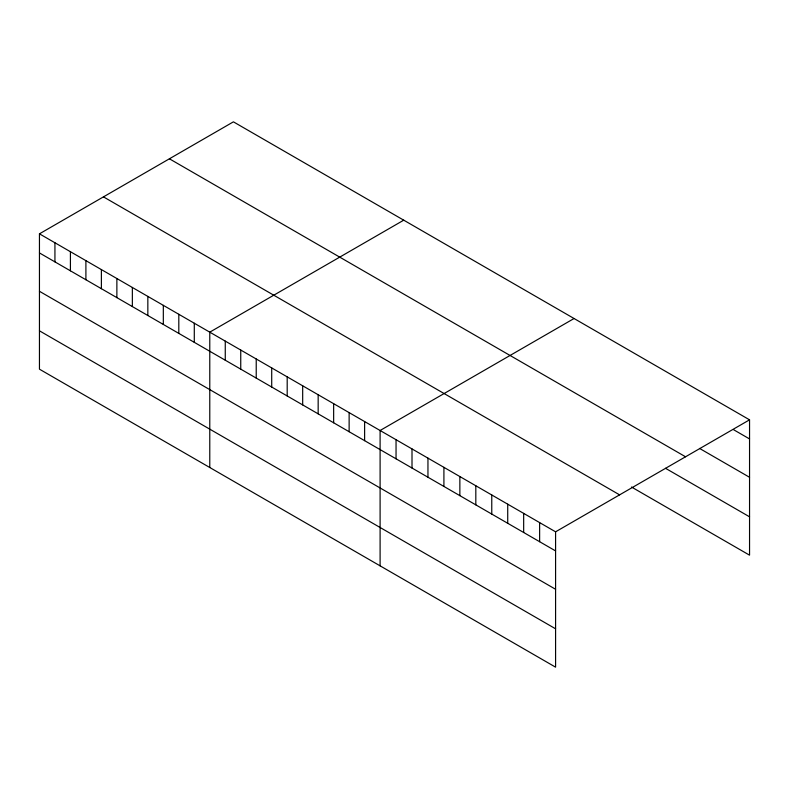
<?xml version="1.0" encoding="UTF-8"?>
<svg xmlns="http://www.w3.org/2000/svg" width="789" height="789" viewBox="0 0 789 789"><rect width="100%" height="100%" fill="white"/><g stroke="black" fill="none" stroke-linecap="round" stroke-linejoin="round"><path stroke-width="1.18" d="M39.45 233.83L555.584 531.816L555.584 667.159L39.45 369.173L39.45 233.83L233.416 121.841L749.55 419.827L749.55 555.17L631.496 487.02M403.741 220.17L209.775 332.159L209.775 467.512M574.067 318.509L380.101 430.498L380.101 565.851M555.584 531.816L749.55 419.827M733.592 429.719L749.55 438.931M699.567 448.428L749.55 477.286M169.408 158.796L685.542 456.782M665.531 468.301L749.55 516.815M103.458 196.875L619.592 494.851M39.45 252.934L555.584 550.919M39.45 291.289L555.584 589.275M39.45 330.818L555.584 628.803M539.627 522.604L539.627 541.708M523.669 513.392L523.669 532.496M507.721 504.181L507.721 523.285M491.764 494.969L491.764 514.073M475.816 485.758L475.816 504.861M459.859 476.546L459.859 495.65M443.911 467.335L443.911 486.448M427.954 458.123L427.954 477.237M412.006 448.921L412.006 468.025M396.048 439.71L396.048 458.813M364.617 421.553L364.617 440.666M349.132 412.617L349.132 431.721M333.648 403.682L333.648 422.786M318.164 394.737L318.164 413.84M302.68 385.801L302.68 404.905M287.196 376.856L287.196 395.97M271.712 367.921L271.712 387.024M256.228 358.975L256.228 378.089M240.744 350.04L240.744 369.144M225.26 341.104L225.26 360.208M194.291 323.224L194.291 342.327M178.807 314.278L178.807 333.392M163.323 305.343L163.323 324.447M147.839 296.408L147.839 315.511M132.355 287.462L132.355 306.566M116.871 278.527L116.871 297.631M101.386 269.582L101.386 288.695M85.902 260.646L85.902 279.75M70.418 251.701L70.418 270.814M54.934 242.765L54.934 261.869"/></g></svg>
